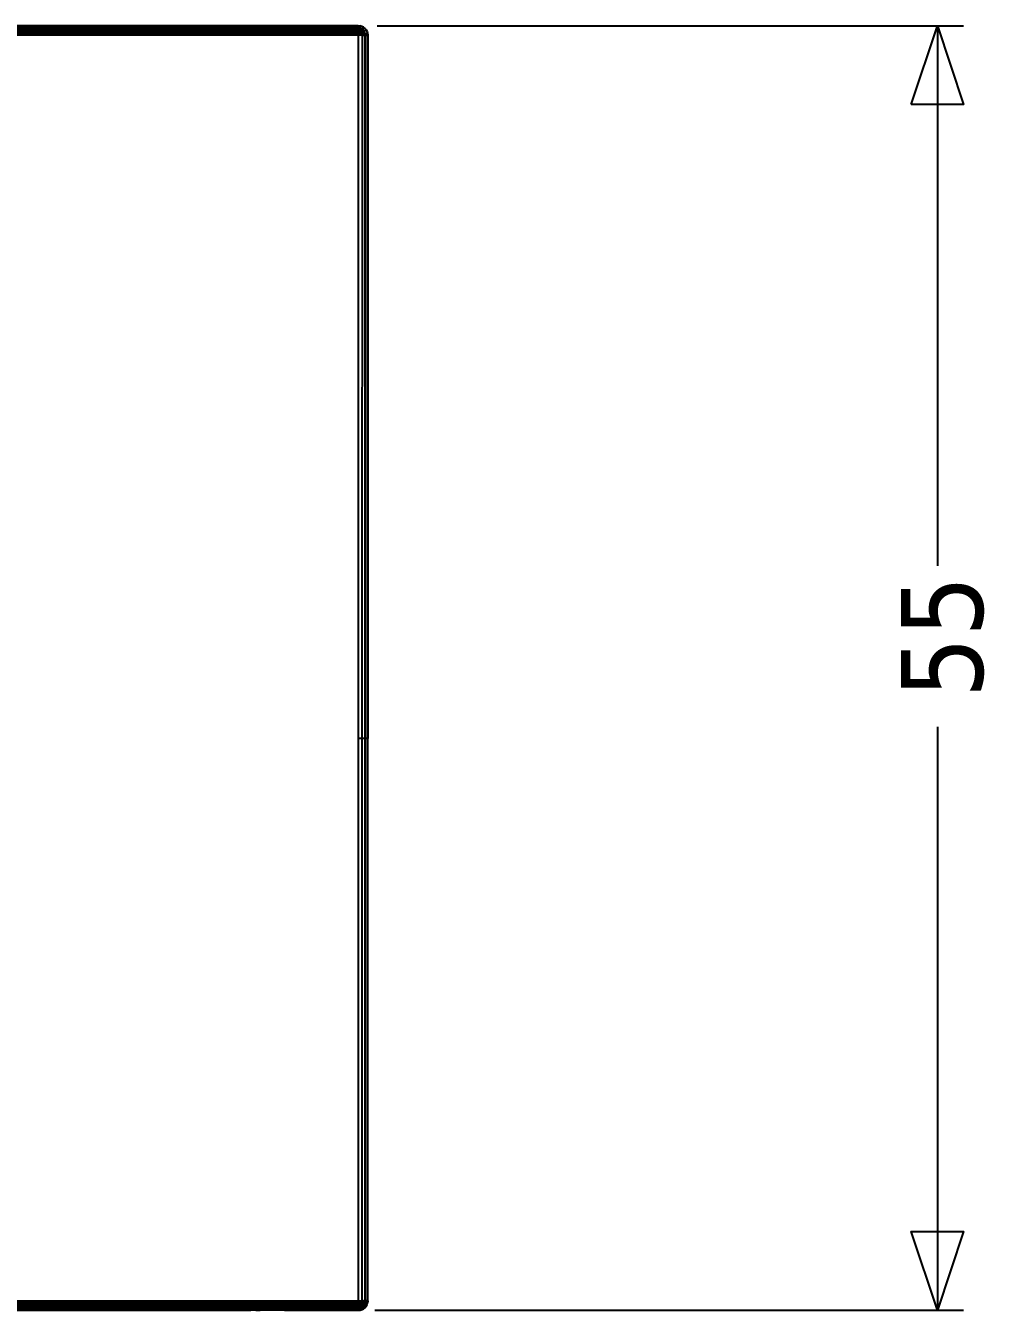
# Model space of a CAD drawing. Header units: inches. Extents: x 13 to 4610, y 7 to 3258.
# Drawn here: x 1543 to 1953, y 892 to 1442 of the extents above; entities that cross this region are included whole.
import ezdxf

# ---------------------------------------------------------------- set-up
doc = ezdxf.new("R2010")
doc.units = ezdxf.units.IN
doc.header["$MEASUREMENT"] = 0
doc.styles.add('Tahoma', font='tahoma.ttf')

msp = doc.modelspace()

# ---------------------------------------------------------------- linework, layer by layer
for p, q in [((1684.78, 1442.19), (1189.12, 1442.19)), ((1684.8, 1442.11), (1189.62, 1442.11)), ((1190.12, 1441.88), (1684.81, 1441.88)), ((1684.81, 1441.51), (1190.62, 1441.51)), ((1684.78, 1442.19), (1684.92, 1442.19)), ((1684.78, 1442.19), (1684.8, 1442.11)), ((1684.8, 1442.11), (1684.81, 1441.88)), ((1684.81, 1441.51), (1684.81, 1441.88)), ((1684.81, 1441.51), (1684.85, 1441.02)), ((1684.94, 1442.17), (1684.92, 1442.19)), ((1684.92, 1441.19), (1684.94, 1441.21)), ((1684.94, 1441.17), (1684.92, 1441.19)), ((1684.92, 1440.19), (1684.94, 1441.14)), ((1684.94, 1442.17), (1685.7, 1442.1)), ((1684.94, 1441.21), (1684.94, 1442.17)), ((1685.7, 1442.07), (1684.94, 1441.17)), ((1685.7, 1442.07), (1684.94, 1441.21)), ((1684.94, 1441.14), (1684.94, 1441.17)), ((1685.31, 1440.15), (1684.94, 1441.14)), ((1685.38, 1440.5), (1684.94, 1441.14)), ((1685.38, 1440.5), (1685.7, 1441.99)), ((1685.7, 1441.99), (1685.69, 1440.73)), ((1685.7, 1442.07), (1685.7, 1442.1)), ((1686.45, 1441.88), (1685.7, 1442.07)), ((1685.7, 1442.07), (1685.7, 1441.99)), ((1686.09, 1439.89), (1687.09, 1441.39)), ((1687.14, 1441.51), (1686.17, 1440.53)), ((1686.19, 1440.51), (1687.09, 1441.39)), ((1687.14, 1441.51), (1686.45, 1441.88)), ((1687.09, 1441.39), (1686.6, 1440.24)), ((1687.09, 1441.39), (1687.14, 1441.51)), ((1687.75, 1441.02), (1687.14, 1441.51)), ((1692.94, 1442.19), (1943.92, 1442.19)), ((1932.68, 1442.19), (1932.68, 1210.97)), ((1684.85, 1441.02), (1191.12, 1441.02)), ((1684.87, 1440.41), (1191.62, 1440.41)), ((1192.12, 1439.72), (1684.87, 1439.72)), ((1192.62, 1438.97), (1684.9, 1438.97)), ((1684.94, 1438.19), (1193.12, 1438.19)), ((1684.87, 1440.41), (1684.85, 1441.02)), ((1684.88, 1440.17), (1684.87, 1440.41)), ((1684.87, 1439.72), (1684.88, 1440.07)), ((1684.87, 1439.72), (1684.9, 1438.97)), ((1684.92, 1440.19), (1684.88, 1440.17)), ((1684.89, 1440.09), (1684.88, 1440.17)), ((1684.94, 1440.17), (1684.88, 1440.17)), ((1684.89, 1440.09), (1684.88, 1440.07)), ((1684.88, 1440.07), (1684.94, 1440.07)), ((1684.89, 1440.09), (1684.94, 1440.07)), ((1684.94, 1438.19), (1684.9, 1438.97)), ((1684.94, 1440.17), (1684.92, 1440.19)), ((1684.92, 1137.02), (1684.94, 1438.19)), ((1685.03, 1440.17), (1684.94, 1440.17)), ((1684.94, 1440.07), (1684.94, 1438.19)), ((1685.66, 1439.85), (1684.94, 1440.07)), ((1685.18, 1439.93), (1684.94, 1440.07)), ((1685.43, 1439.85), (1684.94, 1440.07)), ((1685.33, 1438.19), (1684.94, 1438.19)), ((1685.07, 1440.16), (1685.03, 1440.17)), ((1685.31, 1440.15), (1685.07, 1440.16)), ((1685.07, 1440.16), (1685.58, 1440.06)), ((1685.18, 1439.93), (1685.31, 1439.85)), ((1685.34, 1440.2), (1685.31, 1440.15)), ((1685.33, 1440.13), (1685.31, 1440.15)), ((1685.33, 1439.83), (1685.31, 1439.85)), ((1685.33, 1440.13), (1685.47, 1440.35)), ((1685.58, 1440.06), (1685.33, 1440.13)), ((1685.43, 1439.85), (1685.33, 1439.83)), ((1685.33, 1438.19), (1685.33, 1439.83)), ((1685.33, 1439.83), (1685.69, 1439.69)), ((1685.69, 1439.61), (1685.33, 1439.83)), ((1685.69, 1438.19), (1685.33, 1438.19)), ((1685.34, 1440.2), (1685.4, 1440.47)), ((1685.46, 1440.38), (1685.34, 1440.2)), ((1685.4, 1440.47), (1685.38, 1440.5)), ((1685.46, 1440.38), (1685.4, 1440.47)), ((1685.69, 1439.73), (1685.43, 1439.85)), ((1685.66, 1439.85), (1685.43, 1439.85)), ((1685.69, 1440.73), (1685.46, 1440.38)), ((1685.47, 1440.35), (1685.46, 1440.38)), ((1685.47, 1440.35), (1685.69, 1440.68)), ((1685.69, 1440.04), (1685.47, 1440.35)), ((1685.69, 1440.04), (1685.58, 1440.06)), ((1685.66, 1439.85), (1685.7, 1439.85)), ((1685.69, 1440.73), (1685.69, 1440.68)), ((1685.69, 1440.68), (1685.69, 1440.04)), ((1685.69, 1440.04), (1685.73, 1440.08)), ((1685.71, 1440.02), (1685.69, 1440.04)), ((1685.69, 1439.73), (1685.72, 1439.83)), ((1685.72, 1439.72), (1685.69, 1439.73)), ((1685.69, 1439.69), (1685.69, 1439.73)), ((1685.69, 1439.69), (1685.72, 1439.67)), ((1685.69, 1439.61), (1685.69, 1439.69)), ((1685.72, 1439.67), (1685.69, 1439.61)), ((1685.69, 1439.61), (1685.71, 1439.6)), ((1685.71, 1439.6), (1685.69, 1438.19)), ((1685.72, 1438.19), (1685.69, 1438.19)), ((1685.72, 1439.83), (1685.7, 1439.85)), ((1685.71, 1440.02), (1686.16, 1440.48)), ((1685.73, 1440.08), (1685.71, 1440.02)), ((1685.73, 1440.01), (1685.71, 1440.02)), ((1685.72, 1438.19), (1685.71, 1439.6)), ((1685.72, 1439.83), (1686.24, 1439.68)), ((1685.72, 1439.83), (1685.72, 1439.72)), ((1685.72, 1439.72), (1685.72, 1439.67)), ((1686.47, 1438.19), (1685.72, 1438.19)), ((1685.73, 1440.08), (1686.17, 1440.53)), ((1686.03, 1439.85), (1685.73, 1440.01)), ((1685.73, 1440.01), (1686.24, 1439.68)), ((1686.09, 1439.89), (1686.03, 1439.85)), ((1686.03, 1439.85), (1686.06, 1439.87)), ((1686.05, 1439.83), (1686.03, 1439.85)), ((1686.05, 1439.83), (1686.58, 1440.2)), ((1686.05, 1439.83), (1686.09, 1439.89)), ((1686.24, 1439.68), (1686.05, 1439.83)), ((1686.06, 1439.87), (1686.16, 1440.48)), ((1686.6, 1440.24), (1686.09, 1439.89)), ((1686.16, 1440.48), (1686.17, 1440.53)), ((1686.16, 1440.48), (1686.19, 1440.51)), ((1686.24, 1439.68), (1686.26, 1439.66)), ((1686.26, 1439.66), (1686.35, 1439.64)), ((1686.33, 1439.6), (1686.26, 1439.66)), ((1686.33, 1439.6), (1686.35, 1439.64)), ((1686.33, 1439.6), (1686.47, 1439.4)), ((1686.35, 1439.64), (1688.25, 1440.41)), ((1686.58, 1440.2), (1686.35, 1439.64)), ((1686.47, 1438.19), (1686.45, 1137.02)), ((1686.47, 1439.4), (1686.47, 1439.36)), ((1686.47, 1439.36), (1686.5, 1439.35)), ((1686.47, 1439.36), (1686.47, 1439.33)), ((1686.53, 1439.31), (1686.47, 1439.33)), ((1686.47, 1439.33), (1686.47, 1439.26)), ((1686.47, 1439.26), (1686.58, 1439.23)), ((1686.47, 1439.26), (1686.47, 1439.18)), ((1686.47, 1439.18), (1686.58, 1439.23)), ((1686.47, 1439.18), (1686.47, 1439.14)), ((1686.64, 1439.14), (1686.47, 1439.14)), ((1686.47, 1439.14), (1686.47, 1439.01)), ((1686.47, 1439.01), (1686.58, 1438.9)), ((1686.47, 1439.01), (1686.47, 1438.19)), ((1686.6, 1438.19), (1686.47, 1438.19)), ((1686.5, 1439.35), (1686.53, 1439.31)), ((1686.53, 1439.31), (1686.58, 1439.23)), ((1686.6, 1440.24), (1686.58, 1440.2)), ((1686.58, 1439.23), (1686.64, 1439.14)), ((1686.6, 1438.88), (1686.58, 1438.9)), ((1686.58, 1438.9), (1686.64, 1438.9)), ((1686.64, 1438.9), (1686.6, 1438.88)), ((1686.6, 1438.19), (1686.6, 1438.88)), ((1686.77, 1438.66), (1686.6, 1438.88)), ((1686.79, 1438.19), (1686.6, 1438.19)), ((1686.64, 1439.14), (1686.76, 1438.97)), ((1686.64, 1438.9), (1686.67, 1438.92)), ((1686.8, 1438.84), (1686.64, 1438.9)), ((1686.76, 1438.97), (1686.67, 1438.92)), ((1686.67, 1438.92), (1686.77, 1438.94)), ((1686.67, 1438.92), (1686.78, 1438.9)), ((1688.25, 1440.41), (1686.76, 1438.97)), ((1686.76, 1438.97), (1688.84, 1438.97)), ((1686.78, 1438.9), (1686.76, 1438.97)), ((1686.77, 1438.94), (1686.76, 1438.97)), ((1687.11, 1438.73), (1686.77, 1438.94)), ((1686.79, 1438.65), (1686.77, 1438.66)), ((1686.8, 1438.84), (1686.78, 1438.9)), ((1686.86, 1438.66), (1686.79, 1438.65)), ((1686.79, 1438.19), (1686.79, 1438.65)), ((1686.87, 1438.46), (1686.79, 1438.65)), ((1686.9, 1438.19), (1686.79, 1438.19)), ((1686.83, 1438.66), (1686.8, 1438.84)), ((1686.86, 1438.66), (1686.83, 1438.66)), ((1686.88, 1438.58), (1686.86, 1438.66)), ((1686.87, 1438.46), (1686.88, 1438.58)), ((1686.89, 1438.43), (1686.87, 1438.46)), ((1686.88, 1438.58), (1687.01, 1438.66)), ((1687.16, 1438.63), (1686.88, 1438.58)), ((1686.88, 1438.58), (1687.13, 1438.48)), ((1686.92, 1438.41), (1686.89, 1438.43)), ((1686.91, 1438.31), (1686.9, 1438.19)), ((1686.94, 1438.19), (1686.9, 1438.19)), ((1686.91, 1438.31), (1686.92, 1438.41)), ((1686.94, 1438.19), (1686.91, 1438.31)), ((1686.92, 1438.41), (1686.96, 1438.43)), ((1687.16, 1438.19), (1686.94, 1438.19)), ((1686.96, 1438.43), (1687.03, 1438.45)), ((1687.16, 1438.36), (1686.96, 1438.43)), ((1687.01, 1438.66), (1687.11, 1438.73)), ((1687.16, 1438.66), (1687.01, 1438.66)), ((1687.03, 1438.45), (1687.13, 1438.48)), ((1687.03, 1438.45), (1687.16, 1438.43)), ((1687.16, 1438.66), (1687.11, 1438.73)), ((1687.16, 1438.46), (1687.13, 1438.48)), ((1687.16, 1438.66), (1687.16, 1438.63)), ((1687.2, 1438.66), (1687.16, 1438.66)), ((1687.23, 1438.65), (1687.16, 1438.63)), ((1687.16, 1438.63), (1687.16, 1438.46)), ((1687.77, 1438.24), (1687.16, 1438.63)), ((1687.16, 1438.46), (1687.38, 1438.55)), ((1687.16, 1438.46), (1687.45, 1438.5)), ((1687.16, 1438.46), (1687.26, 1438.43)), ((1687.16, 1438.43), (1687.16, 1438.36)), ((1687.16, 1438.43), (1687.26, 1438.43)), ((1687.16, 1438.36), (1687.16, 1438.19)), ((1687.77, 1438.19), (1687.16, 1438.36)), ((1687.16, 1438.19), (1687.77, 1438.19)), ((1687.26, 1438.43), (1687.56, 1438.43)), ((1687.77, 1438.24), (1687.26, 1438.43)), ((1687.77, 1441), (1687.75, 1441.02)), ((1687.75, 1137.02), (1687.77, 1438.19)), ((1687.77, 1441), (1688.25, 1440.41)), ((1687.77, 1438.24), (1687.77, 1438.29)), ((1687.77, 1438.19), (1687.77, 1438.24)), ((1687.87, 1438.19), (1687.77, 1438.24)), ((1687.87, 1438.19), (1687.77, 1438.19)), ((1687.89, 1438.19), (1687.87, 1438.19)), ((1687.89, 1438.19), (1688.2, 1438.43)), ((1687.96, 1438.19), (1687.89, 1438.19)), ((1687.96, 1438.19), (1688.24, 1438.43)), ((1688.01, 1438.19), (1687.96, 1438.19)), ((1688.01, 1438.19), (1688.27, 1438.26)), ((1688.27, 1438.19), (1688.01, 1438.19)), ((1688.48, 1438.66), (1688.2, 1438.43)), ((1688.2, 1438.43), (1688.24, 1438.43)), ((1688.24, 1438.43), (1688.26, 1438.28)), ((1688.24, 1438.43), (1688.62, 1438.43)), ((1688.25, 1440.41), (1688.27, 1440.39)), ((1688.26, 1438.28), (1688.27, 1438.26)), ((1688.27, 1440.39), (1688.62, 1439.72)), ((1688.62, 1438.37), (1688.27, 1438.26)), ((1688.27, 1438.26), (1688.27, 1438.19)), ((1688.27, 1438.19), (1688.62, 1438.19)), ((1688.48, 1438.66), (1688.54, 1438.71)), ((1688.61, 1438.66), (1688.48, 1438.66)), ((1688.54, 1438.71), (1688.81, 1438.94)), ((1688.56, 1438.7), (1688.54, 1438.71)), ((1688.56, 1438.7), (1688.86, 1438.95)), ((1688.61, 1438.66), (1688.56, 1438.7)), ((1688.61, 1438.66), (1688.64, 1438.65)), ((1688.62, 1439.72), (1688.64, 1439.7)), ((1688.62, 1438.43), (1688.62, 1438.37)), ((1688.62, 1438.43), (1688.84, 1438.43)), ((1688.84, 1438.43), (1688.62, 1438.37)), ((1688.62, 1438.37), (1688.62, 1438.19)), ((1688.62, 1438.19), (1688.62, 1137.02)), ((1688.62, 1438.19), (1688.86, 1438.19)), ((1688.64, 1439.7), (1688.84, 1438.97)), ((1688.64, 1438.65), (1688.84, 1438.43)), ((1688.81, 1438.94), (1688.84, 1438.97)), ((1688.86, 1438.95), (1688.81, 1438.94)), ((1688.84, 1438.97), (1688.86, 1438.95)), ((1688.84, 1438.43), (1688.86, 1438.41)), ((1688.86, 1438.95), (1688.91, 1438.25)), ((1688.86, 1438.41), (1688.86, 1438.36)), ((1688.86, 1438.36), (1688.86, 1438.19)), ((1688.86, 1438.36), (1688.91, 1438.25)), ((1688.86, 1438.19), (1688.92, 1438.19)), ((1688.91, 1438.25), (1688.92, 1438.19)), ((1688.92, 1438.19), (1688.94, 1438.17)), ((1688.94, 1438.17), (1688.92, 1137.02)), ((1932.68, 1142.04), (1932.68, 892.19)), ((1684.94, 896.19), (1684.92, 1137.02)), ((1686.45, 1137.02), (1684.92, 1137.02)), ((1687.75, 1137.02), (1686.45, 1137.02)), ((1686.45, 1137.02), (1686.45, 896.19)), ((1687.75, 896.19), (1687.75, 1137.02)), ((1688.62, 1137.02), (1687.75, 1137.02)), ((1688.92, 1137.02), (1688.62, 1137.02)), ((1688.62, 1137.02), (1688.62, 896.19)), ((1688.92, 1137.02), (1688.94, 1137)), ((1688.92, 896.19), (1688.94, 1137)), ((1684.87, 893.97), (1192.41, 893.97)), ((1684.88, 894.66), (1192.64, 894.66)), ((1684.9, 895.41), (1192.88, 895.41)), ((1193.12, 896.19), (1684.94, 896.19)), ((1226.54, 893.34), (1638.94, 893.34)), ((1638.94, 892.85), (1226.54, 892.85)), ((1638.94, 892.49), (1226.54, 892.49)), ((1226.54, 892.25), (1638.94, 892.25)), ((1638.94, 892.17), (1226.54, 892.17)), ((1638.94, 892.85), (1638.94, 893.34)), ((1638.94, 893.34), (1639.24, 893.33)), ((1638.94, 892.49), (1638.94, 892.85)), ((1638.94, 892.85), (1639.24, 892.83)), ((1639.24, 892.49), (1638.94, 892.49)), ((1638.94, 892.17), (1638.94, 892.25)), ((1639.24, 892.23), (1638.94, 892.25)), ((1639.24, 892.17), (1638.94, 892.17)), ((1639.24, 893.36), (1639.24, 893.33)), ((1639.24, 893.33), (1640.11, 893.33)), ((1639.24, 892.83), (1639.24, 893.33)), ((1639.24, 892.83), (1639.24, 892.49)), ((1639.24, 892.83), (1640.11, 892.83)), ((1640.11, 892.49), (1639.24, 892.49)), ((1639.24, 892.27), (1639.24, 892.23)), ((1639.24, 892.23), (1639.24, 892.17)), ((1640.11, 892.23), (1639.24, 892.23)), ((1640.11, 892.17), (1639.24, 892.17)), ((1640.11, 893.36), (1640.11, 893.33)), ((1640.11, 893.33), (1641.18, 893.36)), ((1640.11, 893.33), (1641.18, 893.33)), ((1640.11, 892.83), (1640.11, 893.33)), ((1640.11, 892.83), (1640.11, 892.49)), ((1640.11, 892.83), (1641.18, 892.83)), ((1641.18, 892.49), (1640.11, 892.49)), ((1640.11, 892.27), (1640.11, 892.23)), ((1640.11, 892.23), (1640.11, 892.17)), ((1641.18, 892.23), (1640.11, 892.23)), ((1641.09, 892.17), (1640.11, 892.17)), ((1641.09, 892.17), (1641.18, 892.19)), ((1641.18, 893.33), (1641.18, 893.36)), ((1641.18, 893.33), (1641.28, 893.33)), ((1641.18, 892.83), (1641.18, 893.33)), ((1641.18, 892.49), (1641.18, 892.83)), ((1641.18, 892.83), (1641.28, 892.83)), ((1641.28, 892.49), (1641.18, 892.49)), ((1641.18, 892.23), (1641.18, 892.27)), ((1641.18, 892.19), (1641.18, 892.23)), ((1641.28, 892.23), (1641.18, 892.23)), ((1641.18, 892.19), (1641.28, 892.19)), ((1641.28, 893.33), (1641.28, 893.36)), ((1641.28, 893.33), (1641.41, 893.33)), ((1641.28, 892.83), (1641.28, 893.33)), ((1641.28, 892.49), (1641.28, 892.83)), ((1641.28, 892.83), (1641.41, 892.83)), ((1641.41, 892.49), (1641.28, 892.49)), ((1641.28, 892.23), (1641.28, 892.27)), ((1641.28, 892.19), (1641.28, 892.23)), ((1641.41, 892.23), (1641.28, 892.23)), ((1641.28, 892.19), (1641.41, 892.17)), ((1641.41, 893.33), (1641.41, 893.36)), ((1641.41, 893.33), (1653.49, 893.31)), ((1641.41, 892.83), (1641.41, 893.33)), ((1641.41, 892.49), (1641.41, 892.83)), ((1641.41, 892.83), (1653.49, 892.83)), ((1653.3, 892.49), (1641.41, 892.49)), ((1641.41, 892.23), (1641.41, 892.27)), ((1641.41, 892.17), (1641.41, 892.23)), ((1653.49, 892.23), (1641.41, 892.23)), ((1641.41, 892.17), (1642.94, 892.17)), ((1645.32, 892.19), (1642.94, 892.17)), ((1652.82, 892.15), (1645.32, 892.19)), ((1653.22, 892.2), (1652.82, 892.15)), ((1652.82, 892.15), (1652.82, 892.19)), ((1653.22, 892.6), (1653.3, 892.49)), ((1653.22, 892.2), (1653.49, 892.23)), ((1653.22, 892.2), (1653.3, 892.17)), ((1653.49, 892.49), (1653.3, 892.49)), ((1653.44, 892.17), (1653.3, 892.17)), ((1653.44, 892.17), (1653.55, 892.18)), ((1653.49, 893.31), (1653.83, 893.33)), ((1653.49, 892.83), (1653.49, 893.31)), ((1653.49, 892.49), (1653.49, 892.83)), ((1653.49, 892.83), (1654.03, 892.83)), ((1654.16, 892.49), (1653.49, 892.49)), ((1653.49, 892.23), (1653.59, 892.27)), ((1653.49, 892.23), (1653.49, 892.27)), ((1684.78, 892.27), (1653.49, 892.23)), ((1653.55, 892.18), (1653.79, 892.19)), ((1653.79, 892.19), (1684.78, 892.19)), ((1653.81, 893.36), (1653.83, 893.33)), ((1653.83, 893.33), (1654.16, 893.33)), ((1654.03, 892.83), (1653.83, 893.33)), ((1654.03, 892.83), (1654.16, 892.49)), ((1654.03, 892.83), (1654.16, 892.83)), ((1654.16, 893.33), (1654.16, 893.36)), ((1654.16, 893.33), (1654.61, 893.33)), ((1654.16, 892.83), (1654.16, 893.33)), ((1654.16, 892.49), (1654.16, 892.83)), ((1654.16, 892.83), (1654.83, 892.83)), ((1654.23, 892.49), (1654.16, 892.49)), ((1654.23, 892.49), (1654.83, 892.83)), ((1684.78, 892.49), (1654.23, 892.49)), ((1654.59, 893.36), (1654.61, 893.33)), ((1654.61, 893.33), (1654.82, 892.86)), ((1654.61, 893.33), (1654.83, 893.33)), ((1654.82, 892.86), (1654.83, 893.33)), ((1654.82, 892.86), (1654.83, 892.83)), ((1654.83, 893.33), (1654.83, 893.36)), ((1654.83, 893.33), (1655.51, 893.33)), ((1654.83, 892.83), (1655.51, 893.33)), ((1684.78, 892.86), (1654.83, 892.83)), ((1655.49, 893.36), (1655.51, 893.33)), ((1655.51, 893.33), (1655.54, 893.36)), ((1684.78, 893.36), (1655.51, 893.33)), ((1684.78, 893.19), (1684.81, 893.36)), ((1684.78, 893.36), (1684.78, 893.19)), ((1684.81, 893.36), (1684.78, 893.36)), ((1684.78, 893.19), (1684.78, 892.86)), ((1684.78, 892.86), (1684.78, 892.49)), ((1684.83, 892.86), (1684.78, 892.86)), ((1684.81, 892.49), (1684.78, 892.27)), ((1684.81, 892.49), (1684.78, 892.49)), ((1684.78, 892.27), (1684.78, 892.19)), ((1684.8, 892.17), (1684.78, 892.19)), ((1684.8, 892.17), (1684.92, 892.19)), ((1684.83, 893.36), (1684.81, 893.36)), ((1684.83, 892.86), (1684.81, 892.49)), ((1684.87, 893.97), (1684.83, 893.36)), ((1684.83, 892.86), (1684.83, 893.36)), ((1684.88, 894.19), (1684.87, 893.97)), ((1684.88, 894.66), (1684.9, 895.41)), ((1684.88, 894.66), (1684.88, 894.29)), ((1684.88, 894.29), (1684.88, 894.19)), ((1684.88, 894.29), (1684.92, 894.29)), ((1684.92, 894.19), (1684.88, 894.19)), ((1684.9, 895.41), (1684.94, 896.19)), ((1684.92, 894.29), (1684.94, 896.19)), ((1684.92, 894.29), (1685.31, 894.53)), ((1685.33, 894.41), (1684.92, 894.29)), ((1684.92, 894.19), (1684.92, 894.29)), ((1684.94, 894.17), (1684.92, 894.19)), ((1684.92, 893.19), (1684.94, 893.24)), ((1684.94, 893.17), (1684.92, 893.19)), ((1684.92, 892.19), (1684.94, 893.17)), ((1684.94, 892.17), (1684.92, 892.19)), ((1684.94, 896.19), (1685.33, 896.19)), ((1685.31, 894.23), (1684.94, 894.17)), ((1684.94, 893.24), (1685.32, 894.18)), ((1684.94, 893.24), (1684.94, 894.17)), ((1685.33, 892.71), (1684.94, 893.17)), ((1684.94, 892.17), (1684.96, 892.19)), ((1685.33, 892.67), (1684.96, 892.19)), ((1685.49, 892.52), (1684.96, 892.19)), ((1684.96, 892.19), (1685.7, 892.27)), ((1685.33, 896.19), (1685.31, 894.53)), ((1685.69, 894.76), (1685.31, 894.53)), ((1685.31, 894.53), (1685.72, 894.61)), ((1685.31, 894.53), (1685.7, 894.53)), ((1685.33, 894.41), (1685.31, 894.53)), ((1685.31, 894.23), (1685.33, 894.41)), ((1685.33, 894.21), (1685.31, 894.23)), ((1685.32, 894.18), (1685.33, 894.21)), ((1685.33, 894.13), (1685.32, 894.18)), ((1685.33, 896.19), (1685.71, 896.19)), ((1685.7, 894.53), (1685.33, 894.41)), ((1685.7, 894.32), (1685.33, 894.21)), ((1685.33, 892.71), (1685.33, 894.13)), ((1685.7, 893.64), (1685.33, 894.13)), ((1685.33, 894.13), (1685.57, 892.99)), ((1685.33, 892.71), (1685.57, 892.99)), ((1685.33, 892.67), (1685.33, 892.71)), ((1685.36, 892.67), (1685.33, 892.67)), ((1685.64, 892.67), (1685.36, 892.67)), ((1685.49, 892.52), (1685.36, 892.67)), ((1685.65, 892.62), (1685.49, 892.52)), ((1685.7, 892.27), (1685.49, 892.52)), ((1685.57, 892.99), (1685.71, 893.17)), ((1685.57, 892.99), (1685.64, 892.67)), ((1685.72, 892.67), (1685.64, 892.67)), ((1685.64, 892.67), (1685.65, 892.62)), ((1685.72, 892.67), (1685.65, 892.62)), ((1685.65, 892.62), (1685.7, 892.27)), ((1685.71, 896.19), (1685.69, 894.76)), ((1685.72, 894.76), (1685.69, 894.76)), ((1685.72, 894.61), (1685.7, 894.53)), ((1685.71, 894.35), (1685.7, 894.53)), ((1685.71, 894.35), (1685.7, 894.32)), ((1685.7, 894.32), (1685.72, 894.29)), ((1685.7, 893.64), (1685.72, 894.29)), ((1685.72, 893.62), (1685.7, 893.64)), ((1685.72, 892.67), (1685.7, 892.27)), ((1685.7, 892.27), (1685.72, 892.25)), ((1685.72, 894.76), (1685.71, 896.19)), ((1685.71, 896.19), (1686.45, 896.19)), ((1686.03, 894.53), (1685.71, 894.35)), ((1685.71, 893.17), (1685.72, 893.19)), ((1685.71, 893.17), (1685.72, 892.67)), ((1685.72, 894.61), (1685.72, 894.76)), ((1686.24, 893.02), (1685.72, 894.29)), ((1685.72, 894.29), (1686.47, 893.54)), ((1685.72, 893.19), (1685.72, 893.62)), ((1685.72, 893.62), (1686.15, 892.96)), ((1686.15, 892.96), (1685.72, 892.67)), ((1685.72, 892.25), (1686.47, 892.48)), ((1686.33, 894.77), (1686.03, 894.53)), ((1686.03, 894.53), (1686.47, 893.87)), ((1686.03, 894.53), (1686.47, 894.23)), ((1686.24, 893.02), (1686.15, 892.96)), ((1686.15, 892.96), (1686.44, 892.56)), ((1686.33, 893.08), (1686.24, 893.02)), ((1686.24, 893.02), (1686.44, 892.56)), ((1686.47, 894.94), (1686.33, 894.77)), ((1686.33, 894.77), (1686.47, 894.72)), ((1686.47, 894.64), (1686.33, 894.77)), ((1686.47, 893.17), (1686.33, 893.08)), ((1686.44, 892.56), (1686.33, 893.08)), ((1686.47, 892.5), (1686.44, 892.56)), ((1686.45, 896.19), (1686.47, 896.17)), ((1686.6, 896.19), (1686.47, 896.17)), ((1686.47, 896.17), (1686.47, 895.37)), ((1686.58, 895.48), (1686.47, 895.37)), ((1686.47, 895.37), (1686.47, 895.24)), ((1686.47, 895.24), (1686.6, 895.27)), ((1686.6, 895.24), (1686.47, 895.24)), ((1686.47, 895.24), (1686.47, 895.06)), ((1686.47, 895.06), (1686.58, 895.08)), ((1686.47, 895.06), (1686.47, 895)), ((1686.55, 895), (1686.47, 894.9)), ((1686.47, 894.94), (1686.52, 895)), ((1686.47, 895), (1686.52, 895)), ((1686.47, 895), (1686.47, 894.94)), ((1686.47, 894.94), (1686.47, 894.9)), ((1686.47, 894.9), (1686.6, 894.92)), ((1686.47, 894.9), (1686.47, 894.77)), ((1686.47, 894.77), (1686.6, 894.82)), ((1686.47, 894.77), (1686.47, 894.72)), ((1686.47, 894.72), (1686.6, 894.67)), ((1686.47, 894.64), (1686.47, 894.48)), ((1686.55, 894.56), (1686.47, 894.64)), ((1686.47, 894.48), (1686.49, 894.44)), ((1686.47, 894.48), (1686.47, 894.41)), ((1686.47, 894.41), (1686.49, 894.44)), ((1686.47, 894.41), (1686.47, 894.23)), ((1686.47, 894.23), (1686.55, 894.17)), ((1686.47, 894.23), (1686.47, 893.87)), ((1686.47, 893.87), (1686.6, 893.67)), ((1686.47, 893.54), (1686.47, 893.17)), ((1686.47, 893.54), (1686.68, 893.33)), ((1686.68, 893.33), (1686.47, 893.17)), ((1686.47, 892.5), (1687.15, 892.87)), ((1686.47, 892.5), (1687.16, 892.85)), ((1686.47, 892.5), (1686.47, 892.48)), ((1686.49, 894.44), (1686.55, 894.56)), ((1686.49, 894.44), (1686.6, 894.17)), ((1686.52, 895), (1686.58, 895.08)), ((1686.52, 895), (1686.55, 895)), ((1686.6, 895.06), (1686.55, 895)), ((1686.55, 895), (1686.6, 895)), ((1686.94, 894.17), (1686.55, 894.56)), ((1686.55, 894.17), (1686.6, 894.17)), ((1686.55, 894.17), (1686.62, 894.13)), ((1686.58, 895.48), (1686.6, 895.5)), ((1686.6, 895.27), (1686.58, 895.48)), ((1686.6, 895.12), (1686.58, 895.08)), ((1686.58, 895.08), (1686.6, 895.06)), ((1686.6, 896.19), (1686.6, 895.5)), ((1686.77, 896.19), (1686.6, 896.19)), ((1686.77, 895.71), (1686.6, 895.5)), ((1686.6, 895.5), (1686.79, 895.49)), ((1686.6, 895.27), (1686.69, 895.28)), ((1686.6, 895.24), (1686.6, 895.27)), ((1686.6, 895.12), (1686.6, 895.24)), ((1686.67, 895.24), (1686.6, 895.24)), ((1686.67, 895.24), (1686.6, 895.12)), ((1686.74, 895.05), (1686.6, 895.06)), ((1686.6, 895.06), (1686.69, 895)), ((1686.6, 895), (1686.6, 895.06)), ((1686.6, 895.06), (1686.64, 895)), ((1686.6, 894.92), (1686.6, 895)), ((1686.6, 895), (1686.64, 895)), ((1686.6, 894.82), (1686.6, 894.92)), ((1686.6, 894.92), (1686.7, 894.92)), ((1686.6, 894.67), (1686.66, 894.84)), ((1686.6, 894.82), (1686.66, 894.84)), ((1686.6, 894.67), (1686.6, 894.82)), ((1686.86, 894.68), (1686.6, 894.67)), ((1686.6, 894.67), (1686.98, 894.5)), ((1686.6, 894.17), (1686.62, 894.13)), ((1686.6, 894.17), (1686.94, 894.17)), ((1687.16, 893.67), (1686.6, 893.67)), ((1686.6, 893.67), (1686.78, 893.4)), ((1686.61, 894.01), (1687.16, 893.67)), ((1686.62, 894.13), (1687.16, 893.76)), ((1686.64, 895), (1686.69, 895)), ((1686.64, 895), (1686.7, 894.92)), ((1686.66, 894.84), (1686.7, 894.92)), ((1686.66, 894.84), (1686.74, 894.86)), ((1686.69, 895.28), (1686.67, 895.24)), ((1686.68, 893.33), (1687.15, 892.87)), ((1686.77, 895.42), (1686.69, 895.28)), ((1686.69, 895), (1686.72, 894.98)), ((1686.7, 894.92), (1686.72, 894.98)), ((1686.7, 894.92), (1686.78, 894.95)), ((1686.7, 894.92), (1686.74, 894.86)), ((1686.72, 894.98), (1686.74, 895.05)), ((1686.72, 894.98), (1686.89, 895)), ((1686.72, 894.98), (1686.78, 894.95)), ((1686.89, 895), (1686.74, 895.05)), ((1686.74, 894.86), (1686.84, 894.9)), ((1686.74, 894.86), (1686.86, 894.68)), ((1686.77, 896.19), (1686.79, 896.17)), ((1686.79, 895.76), (1686.77, 895.71)), ((1686.77, 895.71), (1686.86, 895.72)), ((1686.79, 895.49), (1686.77, 895.71)), ((1686.79, 895.49), (1686.77, 895.42)), ((1686.77, 895.42), (1688.61, 894.66)), ((1686.77, 895.42), (1687.46, 895.42)), ((1686.78, 894.95), (1687, 894.98)), ((1686.78, 894.95), (1686.84, 894.9)), ((1687.16, 893.67), (1686.78, 893.4)), ((1686.78, 893.4), (1687.15, 892.87)), ((1686.9, 896.19), (1686.79, 896.17)), ((1686.79, 895.76), (1686.79, 896.17)), ((1686.88, 895.95), (1686.79, 895.76)), ((1686.86, 895.72), (1686.79, 895.49)), ((1686.84, 894.9), (1687, 894.98)), ((1686.84, 894.9), (1687.16, 894.69)), ((1686.88, 895.8), (1686.86, 895.72)), ((1687.16, 894.69), (1686.86, 894.68)), ((1686.86, 894.68), (1686.98, 894.5)), ((1686.9, 896.19), (1686.88, 895.95)), ((1686.94, 896.17), (1686.88, 895.95)), ((1686.92, 895.96), (1686.88, 895.95)), ((1686.88, 895.95), (1686.88, 895.8)), ((1686.88, 895.8), (1686.91, 895.78)), ((1686.95, 895), (1686.89, 895)), ((1686.94, 896.17), (1686.9, 896.19)), ((1687.16, 895.88), (1686.91, 895.81)), ((1686.91, 895.81), (1686.91, 895.78)), ((1687.06, 895.75), (1686.91, 895.78)), ((1687, 895.72), (1686.91, 895.78)), ((1687.16, 896.02), (1686.92, 895.96)), ((1687.16, 895.95), (1686.92, 895.96)), ((1687.14, 896.19), (1686.94, 896.17)), ((1687.16, 893.95), (1686.94, 894.17)), ((1687, 894.98), (1686.95, 895)), ((1686.98, 894.5), (1687.16, 894.43)), ((1687.06, 895.75), (1687, 895.72)), ((1687, 895.72), (1687.16, 895.73)), ((1687.16, 895.61), (1687, 895.72)), ((1687, 894.98), (1687.04, 894.98)), ((1687.04, 894.98), (1687.07, 894.98)), ((1687.11, 895.75), (1687.06, 895.75)), ((1687.16, 894.95), (1687.07, 894.98)), ((1687.11, 895.75), (1687.77, 895.83)), ((1687.16, 895.8), (1687.11, 895.75)), ((1687.16, 895.73), (1687.11, 895.75)), ((1687.16, 896.17), (1687.14, 896.19)), ((1687.15, 892.87), (1687.75, 893.36)), ((1687.16, 892.85), (1687.15, 892.87)), ((1687.16, 896.17), (1687.75, 896.19)), ((1687.75, 896.19), (1687.16, 896.02)), ((1687.16, 896.17), (1687.16, 896.02)), ((1687.16, 896.02), (1687.16, 895.95)), ((1687.16, 895.95), (1687.16, 895.88)), ((1687.29, 895.95), (1687.16, 895.95)), ((1687.29, 895.95), (1687.16, 895.88)), ((1687.16, 895.88), (1687.16, 895.8)), ((1687.16, 895.8), (1687.16, 895.73)), ((1687.16, 895.73), (1687.16, 895.61)), ((1687.16, 895.73), (1687.28, 895.72)), ((1687.46, 895.42), (1687.16, 895.61)), ((1687.16, 895.2), (1687.16, 894.95)), ((1687.16, 894.95), (1687.16, 894.69)), ((1687.16, 894.95), (1687.43, 894.9)), ((1687.16, 894.69), (1687.16, 894.43)), ((1687.77, 894.28), (1687.16, 894.69)), ((1687.16, 894.43), (1687.77, 894.17)), ((1687.16, 893.95), (1687.16, 893.76)), ((1687.31, 893.8), (1687.16, 893.95)), ((1687.16, 893.76), (1687.16, 893.67)), ((1687.16, 893.76), (1687.22, 893.72)), ((1687.22, 893.72), (1687.16, 893.67)), ((1687.16, 892.85), (1687.77, 893.34)), ((1687.31, 893.8), (1687.22, 893.72)), ((1687.22, 893.72), (1687.75, 893.36)), ((1687.28, 895.72), (1687.77, 895.72)), ((1687.77, 895.61), (1687.28, 895.72)), ((1687.77, 896.11), (1687.29, 895.95)), ((1687.77, 895.95), (1687.29, 895.95)), ((1687.75, 893.36), (1687.31, 893.8)), ((1687.42, 895.57), (1687.77, 895.61)), ((1687.43, 894.9), (1687.77, 894.82)), ((1687.46, 895.42), (1687.77, 895.42)), ((1687.75, 896.19), (1687.77, 896.17)), ((1687.75, 893.36), (1688.25, 893.97)), ((1687.77, 893.34), (1687.75, 893.36)), ((1687.94, 896.17), (1687.77, 896.02)), ((1687.84, 896.17), (1687.77, 896.17)), ((1687.84, 896.17), (1687.77, 896.11)), ((1687.77, 896.11), (1687.77, 896.17)), ((1687.77, 896.02), (1687.77, 896.11)), ((1687.77, 895.95), (1687.77, 896.02)), ((1687.77, 895.83), (1687.77, 895.95)), ((1688.09, 895.95), (1687.77, 895.95)), ((1687.77, 895.83), (1688.15, 895.87)), ((1687.77, 895.72), (1687.77, 895.83)), ((1687.77, 895.72), (1688.25, 895.73)), ((1687.77, 895.61), (1687.77, 895.72)), ((1687.77, 895.61), (1688.27, 895.67)), ((1688.25, 895.53), (1687.77, 895.61)), ((1687.77, 895.48), (1687.77, 895.61)), ((1687.77, 895.42), (1688.25, 895.48)), ((1688.25, 895.48), (1687.77, 895.48)), ((1687.77, 895.42), (1687.77, 895.48)), ((1687.77, 895.42), (1688.11, 895.41)), ((1687.82, 894.82), (1687.77, 894.82)), ((1687.77, 894.67), (1687.77, 894.82)), ((1688.27, 894.67), (1687.77, 894.67)), ((1687.77, 894.44), (1687.77, 894.67)), ((1687.77, 894.44), (1687.9, 894.31)), ((1687.77, 894.28), (1687.77, 894.44)), ((1687.77, 894.17), (1687.77, 894.28)), ((1687.77, 894.28), (1687.83, 894.24)), ((1687.83, 894.24), (1687.77, 894.17)), ((1687.77, 894.17), (1688.25, 893.97)), ((1688.27, 893.95), (1687.77, 893.34)), ((1687.82, 894.82), (1687.92, 894.79)), ((1687.9, 894.31), (1687.83, 894.24)), ((1687.83, 894.24), (1688.25, 893.97)), ((1687.87, 896.17), (1687.84, 896.17)), ((1687.92, 896.19), (1687.87, 896.17)), ((1688.27, 894.67), (1687.9, 894.31)), ((1687.9, 894.31), (1688.25, 893.97)), ((1687.94, 896.17), (1687.92, 896.19)), ((1688.27, 894.72), (1687.92, 894.79)), ((1687.92, 894.79), (1688.27, 894.67)), ((1687.94, 896.17), (1688.2, 895.95)), ((1687.99, 896.17), (1687.94, 896.17)), ((1688.09, 895.95), (1687.94, 896.17)), ((1688.25, 896.19), (1687.99, 896.17)), ((1688.27, 896), (1687.99, 896.17)), ((1687.99, 896.17), (1688.27, 896.1)), ((1688.15, 895.87), (1688.09, 895.95)), ((1688.2, 895.95), (1688.09, 895.95)), ((1688.11, 895.41), (1688.25, 895.48)), ((1688.11, 895.41), (1688.27, 895.41)), ((1688.15, 895.87), (1688.25, 895.91)), ((1688.25, 895.73), (1688.15, 895.87)), ((1688.2, 895.95), (1688.25, 895.91)), ((1688.27, 895.95), (1688.2, 895.95)), ((1688.27, 896.17), (1688.25, 896.19)), ((1688.27, 895.95), (1688.25, 895.91)), ((1688.25, 895.91), (1688.27, 895.9)), ((1688.27, 895.9), (1688.25, 895.73)), ((1688.27, 895.7), (1688.25, 895.73)), ((1688.25, 895.73), (1688.48, 895.71)), ((1688.27, 895.67), (1688.25, 895.53)), ((1688.27, 895.51), (1688.25, 895.53)), ((1688.25, 895.53), (1688.25, 895.48)), ((1688.25, 895.48), (1688.27, 895.41)), ((1688.25, 893.97), (1688.61, 894.66)), ((1688.25, 893.97), (1688.27, 893.95)), ((1688.27, 896.17), (1688.62, 896.19)), ((1688.27, 896.17), (1688.27, 896.1)), ((1688.27, 896.1), (1688.62, 896.01)), ((1688.27, 896.1), (1688.27, 896)), ((1688.27, 896), (1688.27, 895.95)), ((1688.62, 895.95), (1688.27, 895.95)), ((1688.27, 895.9), (1688.62, 895.93)), ((1688.27, 895.9), (1688.48, 895.71)), ((1688.27, 895.67), (1688.48, 895.71)), ((1688.27, 895.7), (1688.27, 895.67)), ((1688.27, 895.51), (1688.54, 895.67)), ((1688.64, 895.44), (1688.27, 895.51)), ((1688.27, 895.41), (1688.64, 895.41)), ((1688.27, 894.72), (1688.27, 894.67)), ((1688.27, 894.72), (1688.29, 894.71)), ((1688.29, 894.71), (1688.27, 894.67)), ((1688.27, 893.95), (1688.64, 894.64)), ((1688.61, 894.66), (1688.29, 894.71)), ((1688.48, 895.71), (1688.62, 895.71)), ((1688.48, 895.71), (1688.54, 895.67)), ((1688.54, 895.67), (1688.62, 895.71)), ((1688.54, 895.67), (1688.64, 895.58)), ((1688.61, 894.66), (1688.86, 895.39)), ((1688.61, 894.66), (1688.64, 894.64)), ((1688.62, 896.19), (1688.86, 896.19)), ((1688.62, 896.19), (1688.62, 896.01)), ((1688.62, 896.01), (1688.84, 895.95)), ((1688.62, 896.01), (1688.62, 895.95)), ((1688.62, 895.95), (1688.62, 895.93)), ((1688.62, 895.93), (1688.84, 895.95)), ((1688.84, 895.95), (1688.62, 895.95)), ((1688.62, 895.93), (1688.64, 895.73)), ((1688.64, 895.73), (1688.62, 895.71)), ((1688.62, 895.71), (1688.64, 895.58)), ((1688.64, 895.73), (1688.67, 895.77)), ((1688.64, 895.58), (1688.77, 895.47)), ((1688.64, 895.58), (1688.64, 895.44)), ((1688.74, 895.41), (1688.64, 895.44)), ((1688.64, 895.44), (1688.64, 895.41)), ((1688.64, 895.41), (1688.74, 895.41)), ((1688.64, 894.64), (1688.86, 895.39)), ((1688.67, 895.77), (1688.84, 895.95)), ((1688.86, 895.67), (1688.67, 895.77)), ((1688.77, 895.47), (1688.74, 895.41)), ((1688.74, 895.41), (1688.84, 895.41)), ((1688.86, 895.67), (1688.77, 895.47)), ((1688.77, 895.47), (1688.84, 895.41)), ((1688.84, 895.95), (1688.86, 896.01)), ((1688.84, 895.95), (1688.88, 895.78)), ((1688.86, 895.67), (1688.84, 895.41)), ((1688.86, 895.39), (1688.84, 895.41)), ((1688.86, 896.19), (1688.92, 896.19)), ((1688.86, 896.19), (1688.86, 896.01)), ((1688.86, 896.01), (1688.94, 896.17)), ((1688.88, 895.78), (1688.86, 895.67)), ((1688.94, 896.17), (1688.88, 895.78)), ((1688.94, 896.17), (1688.92, 896.19)), ((1692, 892.19), (1943.92, 892.19)), ((1692.94, 892.19), (1943.92, 892.19))]:
    msp.add_line(p, q)

# ---------------------------------------------------------------- texts
at = {"insert": (1952.75, 1154.28), "char_height": 35.009, "attachment_point": 7, "rotation": 90, "style": 'Tahoma'}
msp.add_mtext('55', dxfattribs=at)

# ---------------------------------------------------------------- meshes
mesh = msp.add_polyface()
corners = [(1921.43, 1408.45), (1932.68, 1442.19), (1943.92, 1408.45)]
mesh.append_faces([[corners[k] for k in face] for face in [(0, 1, 2)]])
mesh = msp.add_polyface()
corners = [(1932.68, 892.19), (1921.43, 925.92), (1943.92, 925.92)]
mesh.append_faces([[corners[k] for k in face] for face in [(0, 1, 2)]])

doc.saveas('drawing.dxf')
